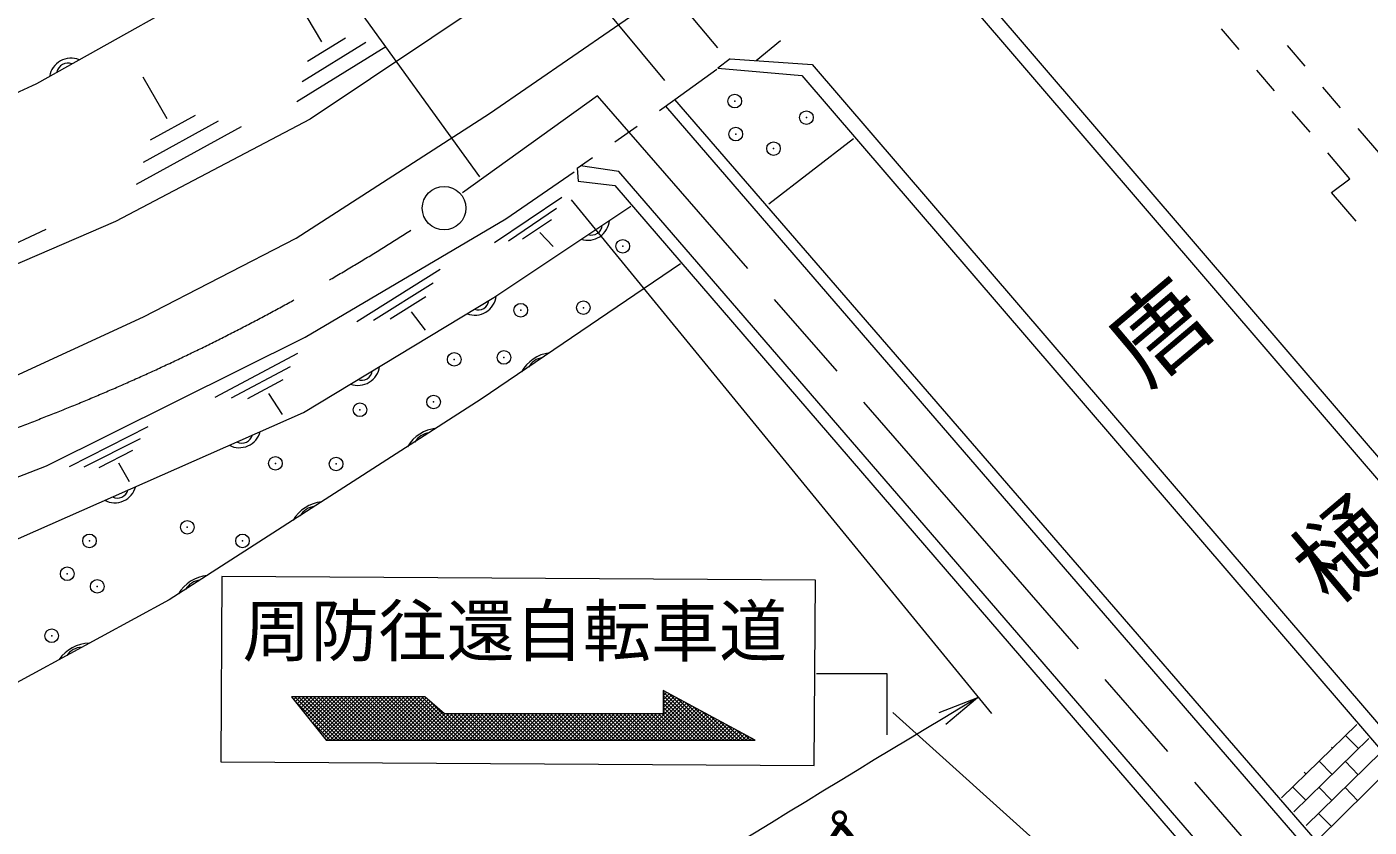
# Model space of a CAD drawing. Units: millimetres, scale not verified. Extents: x 40000 to 680000, y 20000 to 380000.
# Drawn here: x 441338 to 490633, y 277819 to 307197 of the extents above; entities that cross this region are included whole.
import ezdxf
from ezdxf.enums import TextEntityAlignment as Align

# ---------------------------------------------------------------- set-up
doc = ezdxf.new("R2010")
doc.units = ezdxf.units.MM
doc.header["$LTSCALE"] = 1000
doc.header["$PDMODE"] = 32
doc.header["$PDSIZE"] = 500
doc.linetypes.add('CHAIN', pattern=[18.5, 12, -1.5, 3.5, -1.5])
for name, color, linetype, lineweight in [('M-BGD', 7, 'Continuous', 13), ('M-BMK', 2, 'CHAIN', 13), ('M-BMK-SRVR', 3, 'Continuous', 13), ('M-STR-HTXT', 7, 'Continuous', 13), ('M-STR-STR1', 1, 'Continuous', 13), ('M-STR-STRC', 7, 'Continuous', 13)]:
    doc.layers.add(name, color=color, linetype=linetype, lineweight=lineweight)
doc.layers.add('M-BGD-HTXT', color=7, linetype='Continuous')
doc.styles.add('@ＭＳ ゴシック', font='')
doc.styles.add('ＭＳ ゴシック', font='')
doc.styles.get('@ＭＳ ゴシック').set_extended_font_data('@MS Gothic')
doc.styles.get('ＭＳ ゴシック').set_extended_font_data('MS Gothic')

msp = doc.modelspace()

# ---------------------------------------------------------------- linework, layer by layer
at = {"layer": 'M-BGD'}
for p, q in [((510885, 268180), (473699, 311545)), ((510467, 267822), (473260, 311212)), ((458429, 308284), (451740, 303807)), ((458326, 304013), (464449, 308232)), ((446864, 307992), (441689, 305111)), ((452167, 306653), (451359, 308006)), ((485857, 306367), (485206, 307126)), ((453781, 306622), (451451, 305182)), ((453046, 306785), (451648, 305921)), ((468119, 305961), (469013, 306695)), ((454516, 306459), (451255, 304443)), ((487618, 306508), (488269, 305748)), ((465139, 304531), (466679, 305645)), ((467171, 306027), (466708, 305680)), ((466708, 305680), (469803, 305413)), ((467171, 306027), (470179, 305819)), ((470179, 305819), (505679, 264471)), ((446494, 303826), (445606, 305354)), ((469803, 305413), (505262, 264112)), ((487160, 304849), (486508, 305608)), ((441689, 305111), (427712, 298656)), ((488919, 304989), (489569, 304229)), ((451740, 303807), (444588, 300051)), ((448366, 303732), (445609, 302221)), ((447519, 303940), (445865, 303033)), ((451226, 299434), (458326, 304013)), ((488462, 303331), (487811, 304090)), ((449213, 303525), (445354, 301409)), ((490219, 303469), (491057, 302489)), ((468592, 300697), (471690, 303095)), ((489928, 301624), (489114, 302573)), ((458924, 300145), (461439, 301871)), ((489245, 301111), (489928, 301624)), ((458515, 299282), (460980, 300950)), ((490154, 300064), (489245, 301111)), ((458482, 297256), (463523, 300619)), ((459030, 299347), (460791, 300538)), ((444588, 300051), (437179, 296861)), ((442039, 299752), (438554, 298133)), ((451563, 295806), (458924, 300145)), ((459545, 299412), (460601, 300127)), ((445617, 296552), (451226, 299434)), ((460181, 299654), (460670, 299134)), ((453458, 296383), (456520, 298300)), ((465344, 298501), (458027, 293524)), ((454068, 296431), (456256, 297800)), ((451494, 293042), (458482, 297256)), ((454679, 296478), (455992, 297299)), ((439134, 293568), (445617, 296552)), ((455451, 296737), (455971, 296057)), ((442060, 291081), (451563, 295806)), ((448254, 293599), (451292, 295217)), ((448854, 293576), (451023, 294732)), ((449453, 293554), (450755, 294248)), ((458027, 293524), (446566, 286161)), ((450214, 293732), (450710, 292972)), ((440504, 288187), (451494, 293042)), ((442902, 291059), (445790, 292528)), ((443447, 291042), (445510, 292091)), ((443993, 291025), (445231, 291655)), ((432062, 287236), (442060, 291081)), ((444701, 291189), (445101, 290509)), ((446566, 286161), (438884, 282000)), ((487419, 278890), (490183, 281590)), ((487868, 278381), (490622, 281072)), ((490244, 280702), (489770, 281187)), ((488318, 277873), (491062, 280554)), ((489285, 280713), (489248, 280752)), ((491477, 280046), (488758, 277369)), ((489274, 279755), (488801, 280239)), ((490233, 279743), (489759, 280228)), ((488316, 279766), (488248, 279835)), ((488305, 278807), (487831, 279292)), ((489263, 278796), (488789, 279281)), ((490221, 278785), (489748, 279270)), ((489252, 277838), (488778, 278323))]:
    msp.add_line(p, q, dxfattribs=at)
for centre, radius, start, end in [((442961, 305246), 801, 67.8227, 170.3867), ((442839, 305465), 400, 67.8227, 170.3867), ((461933, 300161), 801, 252.4288, 354.9928), ((462073, 299953), 400, 252.4288, 354.9928), ((457790, 297400), 787, 248.7601, 353.8767), ((457910, 297204), 400, 249.8102, 352.3742), ((460709, 293864), 1377, 97.2364, 151.2193), ((460364, 294371), 688, 97.2364, 151.2193), ((453499, 294836), 801, 249.8102, 352.3742), ((453629, 294622), 400, 249.8102, 352.3742), ((449136, 292548), 801, 242.5513, 345.1153), ((456510, 291090), 1377, 95.7235, 149.7065), ((449237, 292319), 400, 242.5513, 345.1153), ((456178, 291607), 688, 95.7235, 149.7065), ((444563, 290528), 801, 242.5513, 345.1153), ((444664, 290299), 400, 242.5513, 345.1153), ((452303, 288388), 1377, 95.7235, 149.7065), ((451972, 288904), 688, 95.7235, 149.7065), ((448096, 285686), 1377, 95.7235, 149.7065), ((447765, 286202), 688, 95.7235, 149.7065), ((443660, 283192), 1377, 91.4515, 145.4344), ((443368, 283731), 688, 91.4515, 145.4344)]:
    msp.add_arc(centre, radius, start, end, dxfattribs=at)
for p in [(467337, 304470), (469969, 303865), (467372, 303260), (468759, 302727), (463223, 299141), (459476, 296793), (461776, 296888), (458860, 295062), (457034, 294991), (453572, 293142), (456275, 293426), (450466, 291174), (452695, 291150), (447230, 288826), (443638, 288328), (449257, 288328), (442820, 287119), (443922, 286657), (442250, 284843)]:
    msp.add_point(p, dxfattribs=at)
at = {"layer": 'M-BMK'}
for p, q in [((462291, 304661), (457337, 301108)), ((504255, 256466), (462291, 304661))]:
    msp.add_line(p, q, dxfattribs=at)
msp.add_arc((414018, 364328), 76737, 289.97761, 303.11709, dxfattribs=at)
at = {"layer": 'M-BMK-SRVR'}
msp.add_line((457973, 301687), (438198, 329103), dxfattribs=at)
msp.add_circle((456660, 300541), 800, dxfattribs=at)
at = {"layer": 'M-STR-HTXT'}
for p, q in [((466713, 306421), (443578, 334020)), ((441943, 332749), (464750, 305228)), ((476780, 281995), (461334, 300848)), ((476251, 282567), (474834, 282016)), ((476251, 282567), (475089, 281586)), ((499834, 258040), (473142, 282022))]:
    msp.add_line(p, q, dxfattribs=at)
msp.add_open_spline([(476253, 282561), (469486, 278561), (462888, 274259), (455951, 270560), (446927, 265750), (437589, 261546), (428271, 257334), (419390, 253319), (410491, 249317), (401379, 245859), (392782, 242595), (384103, 239465), (375210, 237121), (369255, 235551), (363155, 234577), (357078, 233574), (351257, 232613), (345432, 231454), (339538, 231209), (326590, 230669), (313620, 232044), (300711, 233179), (286062, 234467), (271453, 236318), (256936, 238665), (249678, 239838), (242462, 241294), (235300, 242957), (223111, 245787), (211117, 249402), (199026, 252625)], degree=3, knots=[0, 0, 0, 0, 1, 1, 1, 2, 2, 2, 3, 3, 3, 4, 4, 4, 5, 5, 5, 6, 6, 6, 7, 7, 7, 8, 8, 8, 9, 9, 9, 10, 10, 10, 10], dxfattribs=at)
at = {"layer": 'M-STR-STR1'}
for p, q in [((464569, 304130), (465139, 304530)), ((464790, 304285), (503449, 259541)), ((503791, 259871), (465139, 304530)), ((462931, 302981), (463750, 303556)), ((461542, 302007), (462113, 302407)), ((461542, 302007), (461585, 301538)), ((463074, 301892), (461670, 302096)), ((501315, 257620), (463074, 301892)), ((461585, 301538), (462936, 301375)), ((462936, 301375), (500910, 257289))]:
    msp.add_line(p, q, dxfattribs=at)
at = {"layer": 'M-STR-STRC'}
for p, q in [((448501, 287015), (448460, 280217)), ((470296, 286882), (448501, 287015)), ((470255, 280084), (470296, 286882)), ((470338, 283462), (472921, 283462)), ((472921, 283462), (472921, 281207)), ((451056, 282604), (452335, 281012)), ((455950, 282604), (451056, 282604)), ((451074, 282582), (451096, 282604)), ((451137, 282504), (451237, 282604)), ((452624, 281012), (451152, 282485)), ((452765, 281012), (451174, 282604)), ((451200, 282425), (451379, 282604)), ((451263, 282347), (451520, 282604)), ((452907, 281012), (451315, 282604)), ((451326, 282268), (451661, 282604)), ((451389, 282190), (451803, 282604)), ((451452, 282112), (451944, 282604)), ((453048, 281012), (451457, 282604)), ((451515, 282033), (452086, 282604)), ((451578, 281955), (452227, 282604)), ((453190, 281012), (451598, 282604)), ((451641, 281876), (452369, 282604)), ((451704, 281798), (452510, 282604)), ((453331, 281012), (451739, 282604)), ((451767, 281720), (452651, 282604)), ((451830, 281641), (452793, 282604)), ((453473, 281012), (451881, 282604)), ((451893, 281563), (452934, 282604)), ((451956, 281484), (453076, 282604)), ((452019, 281406), (453217, 282604)), ((453614, 281012), (452022, 282604)), ((452082, 281328), (453358, 282604)), ((452145, 281249), (453500, 282604)), ((453755, 281012), (452164, 282604)), ((452208, 281171), (453641, 282604)), ((452271, 281092), (453783, 282604)), ((453897, 281012), (452305, 282604)), ((452334, 281014), (453924, 282604)), ((454038, 281012), (452446, 282604)), ((452474, 281012), (454066, 282604)), ((454180, 281012), (452588, 282604)), ((452615, 281012), (454207, 282604)), ((454321, 281012), (452729, 282604)), ((452757, 281012), (454348, 282604)), ((454462, 281012), (452871, 282604)), ((452898, 281012), (454490, 282604)), ((454604, 281012), (453012, 282604)), ((453040, 281012), (454631, 282604)), ((454745, 281012), (453154, 282604)), ((453181, 281012), (454773, 282604)), ((454887, 281012), (453295, 282604)), ((453322, 281012), (454914, 282604)), ((455028, 281012), (453436, 282604)), ((453464, 281012), (455056, 282604)), ((455170, 281012), (453578, 282604)), ((453605, 281012), (455197, 282604)), ((455311, 281012), (453719, 282604)), ((453747, 281012), (455338, 282604)), ((455452, 281012), (453861, 282604)), ((453888, 281012), (455480, 282604)), ((455594, 281012), (454002, 282604)), ((454029, 281012), (455621, 282604)), ((455735, 281012), (454144, 282604)), ((454171, 281012), (455763, 282604)), ((455877, 281012), (454285, 282604)), ((454312, 281012), (455904, 282604)), ((456018, 281012), (454426, 282604)), ((454454, 281012), (456001, 282560)), ((456160, 281012), (454568, 282604)), ((454595, 281012), (456077, 282494)), ((456301, 281012), (454709, 282604)), ((456442, 281012), (454851, 282604)), ((456584, 281012), (454992, 282604)), ((456725, 281012), (455134, 282604)), ((456867, 281012), (455275, 282604)), ((457008, 281012), (455416, 282604)), ((457150, 281012), (455558, 282604)), ((457291, 281012), (455699, 282604)), ((457432, 281012), (455841, 282604)), ((456679, 281974), (455950, 282604)), ((463788, 281012), (465294, 282519)), ((463929, 281012), (465386, 282469)), ((468087, 281012), (464705, 282836)), ((464705, 282836), (464705, 281974)), ((464705, 282778), (464742, 282816)), ((466483, 281012), (464705, 282791)), ((464705, 282636), (464834, 282766)), ((464705, 282495), (464926, 282717)), ((464705, 282354), (465018, 282667)), ((466342, 281012), (464705, 282650)), ((464705, 282212), (465110, 282618)), ((464705, 282071), (465202, 282568)), ((466200, 281012), (464705, 282508)), ((466625, 281012), (464914, 282724)), ((466766, 281012), (465221, 282558)), ((454737, 281012), (456153, 282429)), ((454878, 281012), (456229, 282363)), ((455019, 281012), (456305, 282298)), ((455161, 281012), (456380, 282232)), ((455302, 281012), (456456, 282166)), ((455444, 281012), (456532, 282101)), ((455585, 281012), (456608, 282035)), ((455727, 281012), (456688, 281974)), ((455868, 281012), (456830, 281974)), ((456009, 281012), (456971, 281974)), ((456151, 281012), (457112, 281974)), ((457574, 281012), (456187, 282400)), ((456292, 281012), (457254, 281974)), ((456434, 281012), (457395, 281974)), ((456575, 281012), (457537, 281974)), ((464705, 281974), (456679, 281974)), ((456716, 281012), (457678, 281974)), ((457715, 281012), (456754, 281974)), ((456858, 281012), (457820, 281974)), ((457857, 281012), (456895, 281974)), ((456999, 281012), (457961, 281974)), ((457998, 281012), (457036, 281974)), ((457141, 281012), (458102, 281974)), ((458139, 281012), (457178, 281974)), ((457282, 281012), (458244, 281974)), ((458281, 281012), (457319, 281974)), ((457424, 281012), (458385, 281974)), ((458422, 281012), (457461, 281974)), ((457565, 281012), (458527, 281974)), ((458564, 281012), (457602, 281974)), ((457706, 281012), (458668, 281974)), ((458705, 281012), (457743, 281974)), ((457848, 281012), (458810, 281974)), ((458847, 281012), (457885, 281974)), ((457989, 281012), (458951, 281974)), ((458988, 281012), (458026, 281974)), ((458131, 281012), (459092, 281974)), ((459129, 281012), (458168, 281974)), ((458272, 281012), (459234, 281974)), ((459271, 281012), (458309, 281974)), ((458414, 281012), (459375, 281974)), ((459412, 281012), (458451, 281974)), ((458555, 281012), (459517, 281974)), ((459554, 281012), (458592, 281974)), ((458696, 281012), (459658, 281974)), ((459695, 281012), (458733, 281974)), ((458838, 281012), (459799, 281974)), ((459837, 281012), (458875, 281974)), ((458979, 281012), (459941, 281974)), ((459978, 281012), (459016, 281974)), ((459121, 281012), (460082, 281974)), ((460119, 281012), (459158, 281974)), ((459262, 281012), (460224, 281974)), ((460261, 281012), (459299, 281974)), ((459403, 281012), (460365, 281974)), ((460402, 281012), (459441, 281974)), ((459545, 281012), (460507, 281974)), ((460544, 281012), (459582, 281974)), ((459686, 281012), (460648, 281974)), ((460685, 281012), (459723, 281974)), ((459828, 281012), (460789, 281974)), ((460826, 281012), (459865, 281974)), ((459969, 281012), (460931, 281974)), ((460968, 281012), (460006, 281974)), ((460111, 281012), (461072, 281974)), ((461109, 281012), (460148, 281974)), ((460252, 281012), (461214, 281974)), ((461251, 281012), (460289, 281974)), ((460393, 281012), (461355, 281974)), ((461392, 281012), (460430, 281974)), ((460535, 281012), (461497, 281974)), ((461534, 281012), (460572, 281974)), ((460676, 281012), (461638, 281974)), ((461675, 281012), (460713, 281974)), ((460818, 281012), (461779, 281974)), ((461816, 281012), (460855, 281974)), ((460959, 281012), (461921, 281974)), ((461958, 281012), (460996, 281974)), ((461101, 281012), (462062, 281974)), ((462099, 281012), (461138, 281974)), ((461242, 281012), (462204, 281974)), ((462241, 281012), (461279, 281974)), ((461383, 281012), (462345, 281974)), ((462382, 281012), (461420, 281974)), ((461525, 281012), (462486, 281974)), ((462524, 281012), (461562, 281974)), ((461666, 281012), (462628, 281974)), ((462665, 281012), (461703, 281974)), ((461808, 281012), (462769, 281974)), ((462806, 281012), (461845, 281974)), ((461949, 281012), (462911, 281974)), ((462948, 281012), (461986, 281974)), ((462090, 281012), (463052, 281974)), ((463089, 281012), (462128, 281974)), ((462232, 281012), (463194, 281974)), ((463231, 281012), (462269, 281974)), ((462373, 281012), (463335, 281974)), ((463372, 281012), (462410, 281974)), ((462515, 281012), (463476, 281974)), ((463513, 281012), (462552, 281974)), ((462656, 281012), (463618, 281974)), ((463655, 281012), (462693, 281974)), ((462798, 281012), (463759, 281974)), ((463796, 281012), (462835, 281974)), ((462939, 281012), (463901, 281974)), ((463938, 281012), (462976, 281974)), ((463080, 281012), (464042, 281974)), ((464079, 281012), (463117, 281974)), ((463222, 281012), (464184, 281974)), ((464221, 281012), (463259, 281974)), ((463363, 281012), (464325, 281974)), ((464362, 281012), (463400, 281974)), ((463505, 281012), (464466, 281974)), ((464503, 281012), (463542, 281974)), ((463646, 281012), (464608, 281974)), ((464645, 281012), (463683, 281974)), ((464786, 281012), (463825, 281974)), ((464928, 281012), (463966, 281974)), ((464070, 281012), (465477, 282419)), ((465069, 281012), (464107, 281974)), ((464212, 281012), (465569, 282370)), ((465211, 281012), (464249, 281974)), ((464353, 281012), (465661, 282320)), ((465352, 281012), (464390, 281974)), ((464495, 281012), (465753, 282271)), ((465493, 281012), (464532, 281974)), ((464636, 281012), (465845, 282221)), ((465635, 281012), (464673, 281974)), ((466059, 281012), (464705, 282367)), ((465918, 281012), (464705, 282226)), ((465776, 281012), (464705, 282084)), ((464777, 281012), (465937, 282172)), ((464919, 281012), (466029, 282122)), ((465060, 281012), (466121, 282073)), ((465202, 281012), (466213, 282023)), ((465343, 281012), (466304, 281974)), ((466908, 281012), (465527, 282393)), ((467049, 281012), (465834, 282227)), ((467190, 281012), (466141, 282062)), ((452483, 281012), (451732, 281763)), ((465485, 281012), (466396, 281924)), ((465626, 281012), (466488, 281875)), ((465767, 281012), (466580, 281825)), ((465909, 281012), (466672, 281775)), ((466050, 281012), (466764, 281726)), ((466192, 281012), (466856, 281676)), ((466333, 281012), (466948, 281627)), ((467332, 281012), (466448, 281896)), ((466475, 281012), (467039, 281577)), ((466616, 281012), (467131, 281528)), ((467473, 281012), (466755, 281731)), ((466757, 281012), (467223, 281478)), ((467615, 281012), (467062, 281565)), ((452341, 281012), (452312, 281042)), ((452335, 281012), (468087, 281012)), ((466899, 281012), (467315, 281429)), ((467040, 281012), (467407, 281379)), ((467182, 281012), (467499, 281330)), ((467323, 281012), (467591, 281280)), ((467756, 281012), (467369, 281400)), ((467465, 281012), (467683, 281230)), ((467606, 281012), (467774, 281181)), ((467898, 281012), (467676, 281234)), ((467747, 281012), (467866, 281131)), ((467889, 281012), (467958, 281082)), ((468039, 281012), (467983, 281069)), ((468030, 281012), (468050, 281032)), ((448460, 280217), (470255, 280084))]:
    msp.add_line(p, q, dxfattribs=at)

# ---------------------------------------------------------------- texts
at = {"layer": 'M-BGD-HTXT', "style": '@ＭＳ ゴシック'}
msp.add_text('唐\u3000\u3000樋\u3000\u3000橋', height=2566, rotation=310.133, dxfattribs=at).set_placement((480185, 296057), align=Align.BOTTOM_LEFT)
at = {"layer": 'M-STR-HTXT', "style": 'ＭＳ ゴシック'}
msp.add_text('ガードパイプ', height=1833, rotation=56.31, dxfattribs=at).set_placement((464988, 264642), align=Align.BOTTOM_LEFT)
at = {"layer": 'M-STR-STRC', "style": 'ＭＳ ゴシック'}
msp.add_text('周防往還自転車道', height=1833, dxfattribs=at).set_placement((449258, 283556), align=Align.BOTTOM_LEFT)

doc.saveas('drawing.dxf')
